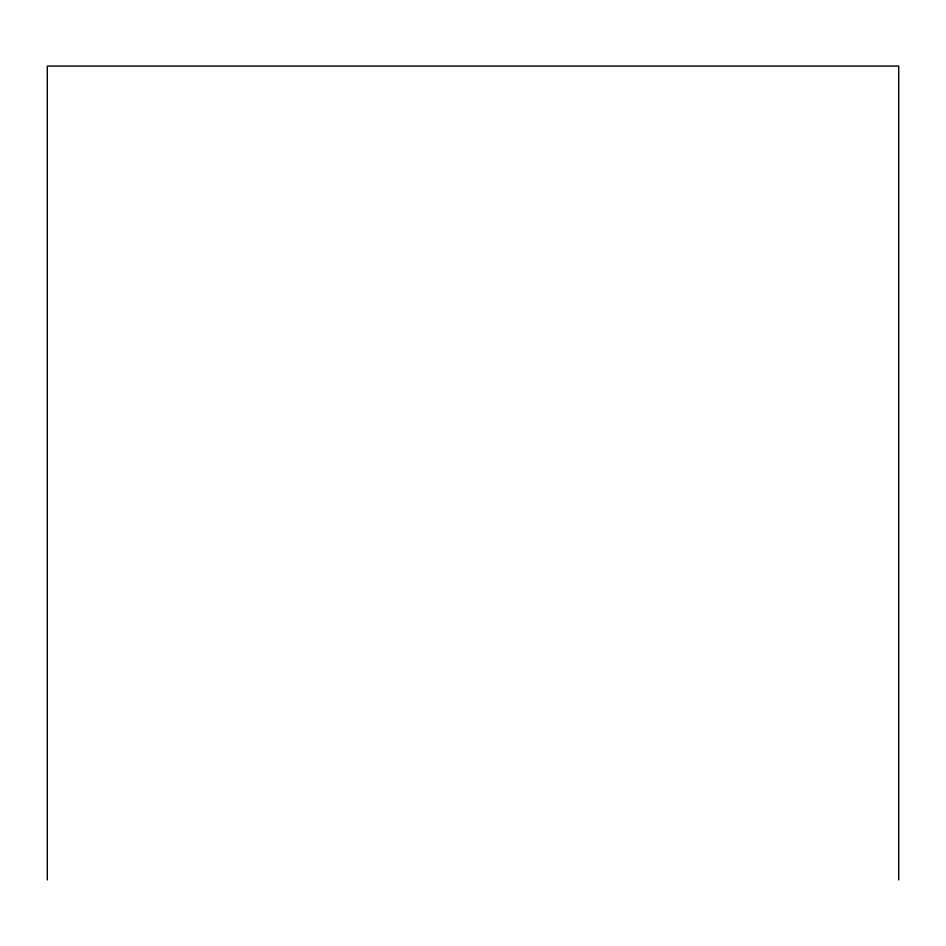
<?xml version="1.0" encoding="UTF-8"?>
<svg xmlns="http://www.w3.org/2000/svg" width="946" height="946" viewBox="0 0 946 946"><rect width="100%" height="100%" fill="white"/><g stroke="black" fill="none" stroke-linecap="round" stroke-linejoin="round"><path stroke-width="1.42" d="M898.7 879.922L898.7 66.078L47.3 66.078L47.3 879.922"/></g></svg>
